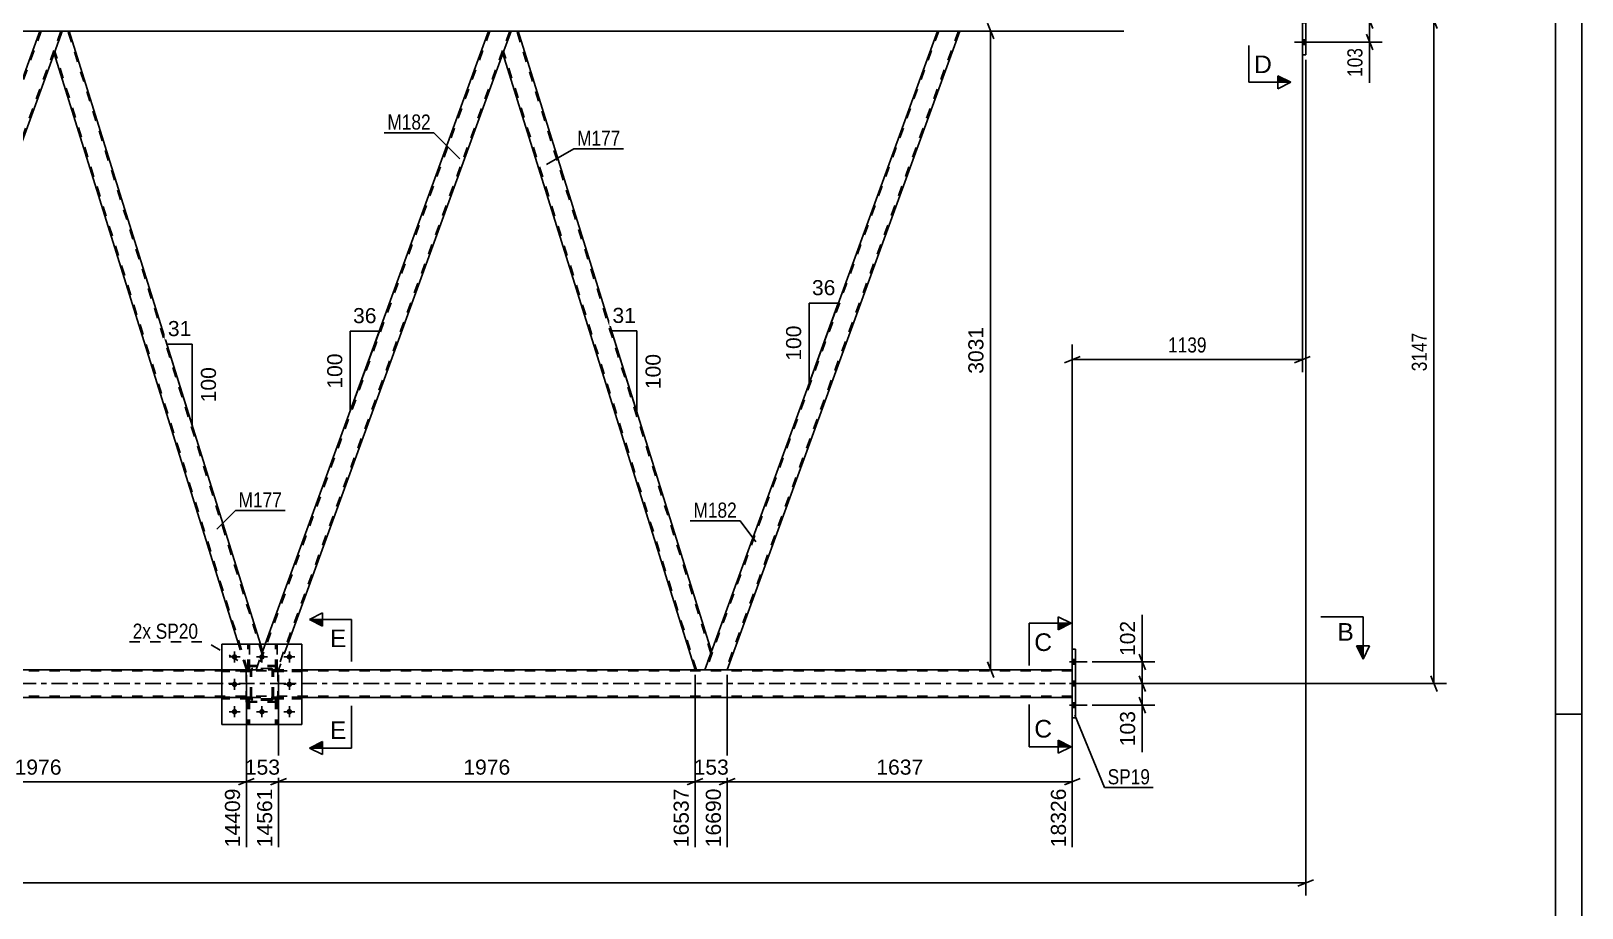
# Model space of a CAD drawing. Header units: millimetres. Extents: x 0 to 841, y 0 to 594.
# Drawn here: x 546.7 to 841, y 261.2 to 427.6 of the extents above; entities that cross this region are included whole.
import ezdxf

# ---------------------------------------------------------------- set-up
doc = ezdxf.new("R2010")
doc.units = ezdxf.units.MM
doc.linetypes.add('DXK_LINE_DOT2', pattern=[3.9198, 1.9599, -1.9599])
doc.linetypes.add('DXK_LINE_DOT3', pattern=[5.9187, 2.979, -0.9799, 0.9799, -0.9799])
doc.styles.add('Arial', font='ARIAL.TTF', dxfattribs={"height": 0.2})
doc.styles.add('Arial Narrow', font='ARIALN.TTF', dxfattribs={"height": 0.2})

# ---------------------------------------------------------------- blocks, each defined once
blk = doc.blocks.new('Unknown-717034467-1133')
at = {"color": 5, "linetype": 'Continuous'}
for p, q in [((841, 0), (841, 594)), ((836, 5), (836, 589)), ((841, 298), (836, 298))]:
    blk.add_line(p, q, dxfattribs=at)
blk = doc.blocks.new('Part-717034467-3739 - 3663')
at = {"color": 2, "linetype": 'Continuous'}
for p, q in [((587.91, 311.25), (587.91, 311.25)), ((588.23, 311.25), (587.91, 311.25)), ((588.23, 311.25), (588.23, 311.25))]:
    blk.add_line(p, q, dxfattribs=at)
at = {"color": 7, "linetype": 'DXK_LINE_DOT2'}
for p, q in [((587.91, 306.41), (587.91, 311.25)), ((588.23, 306.41), (588.23, 311.25)), ((587.91, 307.01), (588.23, 307.01)), ((588.23, 306.41), (587.91, 306.41))]:
    blk.add_line(p, q, dxfattribs=at)
blk = doc.blocks.new('Bolt-717034467-3807 - 3663')
at = {"linetype": 'Continuous'}
for points in [[(744.94, 307.45), (744.94, 308.33), (744.3, 308.33), (744.3, 307.45)], [(744.94, 307.45), (744.94, 308.33), (744.3, 308.33), (744.3, 307.45)], [(744.94, 307.45), (744.94, 308.33), (744.3, 308.33), (744.3, 307.45)], [(744.94, 303.35), (744.94, 304.23), (744.3, 304.23), (744.3, 303.35)], [(744.94, 303.35), (744.94, 304.23), (744.3, 304.23), (744.3, 303.35)], [(744.94, 299.25), (744.94, 300.13), (744.3, 300.13), (744.3, 299.25)], [(744.94, 299.25), (744.94, 300.13), (744.3, 300.13), (744.3, 299.25)], [(744.94, 299.25), (744.94, 300.13), (744.3, 300.13), (744.3, 299.25)]]:
    blk.add_hatch(color=1, dxfattribs=at).paths.add_polyline_path(points)
at = {"color": 1, "linetype": 'Continuous'}
for p, q in [((743.78, 307.89), (747.1, 307.89)), ((743.78, 307.89), (747.1, 307.89)), ((743.78, 307.89), (747.1, 307.89)), ((744.3, 308.33), (744.94, 308.33)), ((744.3, 308.33), (744.94, 308.33)), ((744.3, 308.33), (744.94, 308.33)), ((744.3, 307.45), (744.94, 307.45)), ((744.3, 307.45), (744.94, 307.45)), ((744.3, 307.45), (744.94, 307.45)), ((743.78, 303.79), (747.1, 303.79)), ((743.78, 303.79), (747.1, 303.79)), ((744.3, 304.23), (744.94, 304.23)), ((744.3, 304.23), (744.94, 304.23)), ((744.3, 303.35), (744.94, 303.35)), ((744.3, 303.35), (744.94, 303.35)), ((743.78, 299.69), (747.1, 299.69)), ((743.78, 299.69), (747.1, 299.69)), ((743.78, 299.69), (747.1, 299.69)), ((744.3, 300.13), (744.94, 300.13)), ((744.3, 300.13), (744.94, 300.13)), ((744.3, 300.13), (744.94, 300.13)), ((744.3, 299.25), (744.94, 299.25)), ((744.3, 299.25), (744.94, 299.25)), ((744.3, 299.25), (744.94, 299.25))]:
    blk.add_line(p, q, dxfattribs=at)
blk = doc.blocks.new('Part-717034467-3743 - 3663')
at = {"color": 7, "linetype": 'DXK_LINE_DOT2'}
for p, q in [((592.76, 300.89), (592.76, 301.21)), ((592.76, 301.21), (598.16, 301.21)), ((598.16, 300.89), (592.76, 300.89)), ((593.36, 300.89), (593.36, 301.21)), ((598.16, 301.21), (598.16, 300.89))]:
    blk.add_line(p, q, dxfattribs=at)
blk = doc.blocks.new('Bolt-717034467-3808 - 3663')
at = {"linetype": 'Continuous'}
for points in [[(787.95, 434.19), (787.95, 433.31), (788.59, 433.31), (788.59, 434.19)], [(787.95, 434.19), (787.95, 433.31), (788.59, 433.31), (788.59, 434.19)], [(787.95, 434.19), (787.95, 433.31), (788.59, 433.31), (788.59, 434.19)], [(787.95, 430.09), (787.95, 429.21), (788.59, 429.21), (788.59, 430.09)], [(787.95, 430.09), (787.95, 429.21), (788.59, 429.21), (788.59, 430.09)], [(787.95, 425.99), (787.95, 425.11), (788.59, 425.11), (788.59, 425.99)], [(787.95, 425.99), (787.95, 425.11), (788.59, 425.11), (788.59, 425.99)], [(787.95, 425.99), (787.95, 425.11), (788.59, 425.11), (788.59, 425.99)]]:
    blk.add_hatch(color=1, dxfattribs=at).paths.add_polyline_path(points)
at = {"color": 1, "linetype": 'Continuous'}
for p, q in [((789.75, 433.75), (786.43, 433.75)), ((789.75, 433.75), (786.43, 433.75)), ((789.75, 433.75), (786.43, 433.75)), ((788.59, 434.19), (787.95, 434.19)), ((788.59, 434.19), (787.95, 434.19)), ((788.59, 434.19), (787.95, 434.19)), ((788.59, 433.31), (787.95, 433.31)), ((788.59, 433.31), (787.95, 433.31)), ((788.59, 433.31), (787.95, 433.31)), ((789.75, 429.65), (786.43, 429.65)), ((789.75, 429.65), (786.43, 429.65)), ((788.59, 430.09), (787.95, 430.09)), ((788.59, 430.09), (787.95, 430.09)), ((788.59, 429.21), (787.95, 429.21)), ((788.59, 429.21), (787.95, 429.21)), ((789.75, 425.55), (786.43, 425.55)), ((789.75, 425.55), (786.43, 425.55)), ((789.75, 425.55), (786.43, 425.55)), ((788.59, 425.99), (787.95, 425.99)), ((788.59, 425.99), (787.95, 425.99)), ((788.59, 425.99), (787.95, 425.99)), ((788.59, 425.11), (787.95, 425.11)), ((788.59, 425.11), (787.95, 425.11)), ((788.59, 425.11), (787.95, 425.11))]:
    blk.add_line(p, q, dxfattribs=at)
blk = doc.blocks.new('Part-717034467-3834 - 3663')
at = {"color": 7, "linetype": 'DXK_LINE_DOT2'}
for p, q in [((744.3, 306.19), (59.41, 306.19)), ((598.16, 306.43), (327.55, 306.43)), ((744.3, 306.43), (744.3, 301.15)), ((744.3, 301.39), (59.41, 301.39)), ((598.16, 301.15), (582.96, 301.15))]:
    blk.add_line(p, q, dxfattribs=at)
at = {"color": 2, "linetype": 'Continuous'}
for p, q in [((582.96, 306.43), (342.75, 306.43)), ((744.3, 306.43), (598.16, 306.43)), ((582.96, 301.15), (342.75, 301.15)), ((744.3, 301.15), (598.16, 301.15))]:
    blk.add_line(p, q, dxfattribs=at)
at = {"color": 7, "linetype": 'DXK_LINE_DOT3'}
blk.add_line((59.41, 303.79), (744.3, 303.79), dxfattribs=at)
blk = doc.blocks.new('Part-717034467-3730 - 3663')
at = {"color": 7, "linetype": 'DXK_LINE_DOT2'}
for p, q in [((593.43, 300.89), (593.11, 300.89)), ((593.11, 300.89), (593.11, 296.05)), ((593.11, 300.29), (593.43, 300.29)), ((593.43, 300.89), (593.43, 296.05)), ((593.11, 296.05), (593.43, 296.05))]:
    blk.add_line(p, q, dxfattribs=at)
blk = doc.blocks.new('Part-717034467-3733 - 3663')
at = {"color": 7, "linetype": 'DXK_LINE_DOT2'}
for p, q in [((588.23, 300.89), (587.91, 300.89)), ((587.91, 300.89), (587.91, 296.05)), ((587.91, 300.29), (588.23, 300.29)), ((588.23, 300.89), (588.23, 296.05)), ((587.91, 296.05), (588.23, 296.05))]:
    blk.add_line(p, q, dxfattribs=at)
blk = doc.blocks.new('Part-717034467-3736 - 3663')
at = {"color": 2, "linetype": 'Continuous'}
for p, q in [((593.11, 311.25), (593.11, 311.25)), ((593.43, 311.25), (593.11, 311.25)), ((593.43, 311.25), (593.43, 311.25))]:
    blk.add_line(p, q, dxfattribs=at)
at = {"color": 7, "linetype": 'DXK_LINE_DOT2'}
for p, q in [((593.11, 306.41), (593.11, 311.25)), ((593.43, 306.41), (593.43, 311.25)), ((593.11, 307.01), (593.43, 307.01)), ((593.43, 306.41), (593.11, 306.41))]:
    blk.add_line(p, q, dxfattribs=at)
blk = doc.blocks.new('Part-717034467-3740 - 3663')
at = {"color": 7, "linetype": 'DXK_LINE_DOT2'}
for p, q in [((588.36, 306.41), (582.96, 306.41)), ((582.96, 306.09), (582.96, 306.41)), ((588.36, 306.09), (582.96, 306.09)), ((587.76, 306.09), (587.76, 306.41)), ((588.36, 306.41), (588.36, 306.09))]:
    blk.add_line(p, q, dxfattribs=at)
blk = doc.blocks.new('Part-717034467-3805 - 3663')
at = {"color": 7, "linetype": 'DXK_LINE_DOT2'}
for p, q in [((582.96, 311.25), (582.96, 296.05)), ((582.96, 311.25), (598.16, 311.25)), ((598.16, 311.25), (598.16, 296.05)), ((582.96, 296.05), (598.16, 296.05))]:
    blk.add_line(p, q, dxfattribs=at)
blk = doc.blocks.new('Part-717034467-3741 - 3663')
at = {"color": 7, "linetype": 'DXK_LINE_DOT2'}
for p, q in [((588.36, 301.21), (582.96, 301.21)), ((582.96, 300.89), (582.96, 301.21)), ((588.36, 300.89), (582.96, 300.89)), ((587.76, 300.89), (587.76, 301.21)), ((588.36, 301.21), (588.36, 300.89))]:
    blk.add_line(p, q, dxfattribs=at)
blk = doc.blocks.new('Part-717034467-3742 - 3663')
at = {"color": 7, "linetype": 'DXK_LINE_DOT2'}
for p, q in [((592.76, 306.09), (592.76, 306.41)), ((592.76, 306.41), (598.16, 306.41)), ((598.16, 306.09), (592.76, 306.09)), ((593.36, 306.09), (593.36, 306.41)), ((598.16, 306.41), (598.16, 306.09))]:
    blk.add_line(p, q, dxfattribs=at)
blk = doc.blocks.new('Part-717034467-3748 - 3663')
at = {"color": 2, "linetype": 'Continuous'}
for p, q in [((598.16, 311.25), (582.96, 311.25)), ((582.96, 311.25), (582.96, 296.05)), ((598.16, 311.25), (598.16, 296.05)), ((598.16, 296.05), (582.96, 296.05))]:
    blk.add_line(p, q, dxfattribs=at)
blk = doc.blocks.new('Part-717034467-3822 - 3663')
at = {"color": 7, "linetype": 'DXK_LINE_DOT2'}
for p, q in [((598.16, 306.41), (592.76, 306.41)), ((592.76, 306.41), (592.76, 306.09)), ((592.76, 306.09), (598.16, 306.09)), ((593.36, 306.09), (593.36, 306.41)), ((598.16, 306.09), (598.16, 306.41))]:
    blk.add_line(p, q, dxfattribs=at)
blk = doc.blocks.new('Bolt-717034467-3763 - 3663')
at = {"linetype": 'Continuous'}
for points in [[(585.88, 308.85, -1), (584.84, 308.85, -1)], [(591.08, 308.85, -1), (590.04, 308.85, -1)], [(596.28, 308.85, -1), (595.24, 308.85, -1)], [(585.88, 303.65, -1), (584.84, 303.65, -1)], [(596.28, 303.65, -1), (595.24, 303.65, -1)], [(585.88, 298.45, -1), (584.84, 298.45, -1)], [(591.08, 298.45, -1), (590.04, 298.45, -1)], [(596.28, 298.45, -1), (595.24, 298.45, -1)]]:
    blk.add_hatch(color=1, dxfattribs=at).paths.add_polyline_path(points)
at = {"color": 1, "linetype": 'Continuous'}
for p, q in [((585.36, 309.89), (585.36, 307.81)), ((590.56, 309.89), (590.56, 307.81)), ((595.76, 309.89), (595.76, 307.81)), ((586.4, 308.85), (584.32, 308.85)), ((591.6, 308.85), (589.52, 308.85)), ((596.8, 308.85), (594.72, 308.85)), ((586.4, 303.65), (584.32, 303.65)), ((585.36, 304.69), (585.36, 302.61)), ((596.8, 303.65), (594.72, 303.65)), ((595.76, 304.69), (595.76, 302.61)), ((586.4, 298.45), (584.32, 298.45)), ((585.36, 299.49), (585.36, 297.41)), ((591.6, 298.45), (589.52, 298.45)), ((590.56, 299.49), (590.56, 297.41)), ((596.8, 298.45), (594.72, 298.45)), ((595.76, 299.49), (595.76, 297.41))]:
    blk.add_line(p, q, dxfattribs=at)
blk = doc.blocks.new('Part-717034467-3950 - 3663')
at = {"color": 2, "linetype": 'Continuous'}
for p, q in [((787.95, 436.15), (787.95, 423.15)), ((787.95, 436.15), (788.59, 436.15)), ((788.59, 436.15), (788.59, 423.15)), ((787.95, 423.15), (788.59, 423.15))]:
    blk.add_line(p, q, dxfattribs=at)
blk = doc.blocks.new('Part-717034467-3821 - 3663')
at = {"color": 7, "linetype": 'DXK_LINE_DOT2'}
for p, q in [((598.16, 301.21), (592.76, 301.21)), ((592.76, 301.21), (592.76, 300.89)), ((592.76, 300.89), (598.16, 300.89)), ((593.36, 300.89), (593.36, 301.21)), ((598.16, 300.89), (598.16, 301.21))]:
    blk.add_line(p, q, dxfattribs=at)
blk = doc.blocks.new('Part-717034467-3823 - 3663')
at = {"color": 7, "linetype": 'DXK_LINE_DOT2'}
for p, q in [((588.36, 301.21), (582.96, 301.21)), ((582.96, 301.21), (582.96, 300.89)), ((588.36, 300.89), (582.96, 300.89)), ((587.76, 300.89), (587.76, 301.21)), ((588.36, 300.89), (588.36, 301.21))]:
    blk.add_line(p, q, dxfattribs=at)
blk = doc.blocks.new('Part-717034467-3850 - 3663')
at = {"color": 2, "linetype": 'Continuous'}
for p, q in [((552.69, 427.65), (551.14, 423.4)), ((554, 427.65), (552.69, 427.65)), ((590.28, 311.25), (554, 427.65)), ((586.09, 311.25), (551.14, 423.4))]:
    blk.add_line(p, q, dxfattribs=at)
at = {"color": 7, "linetype": 'DXK_LINE_DOT2'}
for p, q in [((590.57, 309.53), (553.75, 427.65)), ((587.85, 306.43), (551.27, 423.77)), ((587.6, 306.43), (586.09, 311.25)), ((589.44, 306.43), (590.71, 309.9)), ((590.71, 309.9), (590.28, 311.25)), ((587.6, 306.43), (589.44, 306.43))]:
    blk.add_line(p, q, dxfattribs=at)
blk = doc.blocks.new('Part-717034467-3855 - 3663')
at = {"color": 7, "linetype": 'DXK_LINE_DOT2'}
for p, q in [((548.69, 427.65), (504.56, 306.43)), ((552.43, 427.65), (508.31, 306.43)), ((552.69, 427.65), (551.14, 423.4)), ((505.57, 309.9), (504.31, 306.43)), ((508.57, 306.43), (504.31, 306.43))]:
    blk.add_line(p, q, dxfattribs=at)
at = {"color": 2, "linetype": 'Continuous'}
for p, q in [((548.43, 427.65), (505.57, 309.9)), ((548.43, 427.65), (552.69, 427.65)), ((551.14, 423.4), (508.57, 306.43))]:
    blk.add_line(p, q, dxfattribs=at)
blk = doc.blocks.new('Part-717034467-3897 - 3663')
at = {"color": 7, "linetype": 'DXK_LINE_DOT2'}
for p, q in [((588.36, 306.17), (588.4, 306.36)), ((588.4, 306.36), (588.36, 306.17)), ((588.36, 301.13), (588.36, 306.17)), ((588.6, 306.17), (588.62, 306.27)), ((588.6, 301.13), (588.6, 306.17)), ((588.62, 306.27), (588.67, 306.34)), ((588.66, 306.62), (588.84, 306.65)), ((588.84, 306.65), (588.66, 306.62)), ((588.67, 306.34), (588.75, 306.4)), ((588.75, 306.4), (588.84, 306.41)), ((592.28, 306.65), (588.84, 306.65)), ((588.84, 306.41), (592.28, 306.41)), ((592.28, 306.65), (592.46, 306.62)), ((592.46, 306.62), (592.28, 306.65)), ((592.28, 306.41), (592.37, 306.4)), ((592.37, 306.4), (592.45, 306.34)), ((592.45, 306.34), (592.5, 306.27)), ((592.5, 306.27), (592.52, 306.17)), ((592.52, 301.13), (592.52, 306.17)), ((592.72, 306.36), (592.76, 306.17)), ((592.76, 306.17), (592.72, 306.36)), ((592.76, 301.13), (592.76, 306.17)), ((588.4, 300.95), (588.36, 301.13)), ((588.36, 301.13), (588.4, 300.95)), ((588.62, 301.04), (588.6, 301.13)), ((588.67, 300.96), (588.62, 301.04)), ((588.84, 300.65), (588.66, 300.69)), ((588.66, 300.69), (588.84, 300.65)), ((588.75, 300.91), (588.67, 300.96)), ((588.84, 300.89), (588.75, 300.91)), ((592.28, 300.89), (588.84, 300.89)), ((592.28, 300.65), (588.84, 300.65)), ((592.37, 300.91), (592.28, 300.89)), ((592.46, 300.69), (592.28, 300.65)), ((592.28, 300.65), (592.46, 300.69)), ((592.45, 300.96), (592.37, 300.91)), ((592.5, 301.04), (592.45, 300.96)), ((592.52, 301.13), (592.5, 301.04)), ((592.76, 301.13), (592.72, 300.95)), ((592.72, 300.95), (592.76, 301.13))]:
    blk.add_line(p, q, dxfattribs=at)
at = {"color": 7, "linetype": 'DXK_LINE_DOT3'}
blk.add_line((590.56, 303.65), (590.56, 303.65), dxfattribs=at)
at = {"color": 7, "linetype": 'DXK_LINE_DOT2'}
for centre, start, end in [((588.84, 306.17), 112.5, 157.5), ((588.84, 306.17), 112.5, 157.5), ((592.28, 306.17), 22.5, 67.5), ((592.28, 306.17), 22.5, 67.5), ((588.84, 301.13), 202.5, 247.5), ((588.84, 301.13), 202.5, 247.5), ((592.28, 301.13), 292.5, 337.5), ((592.28, 301.13), 292.5, 337.5)]:
    blk.add_arc(centre, 0.48, start, end, dxfattribs=at)
blk = doc.blocks.new('Part-717034467-3901 - 3663')
at = {"color": 7, "linetype": 'DXK_LINE_DOT2'}
for p, q in [((593.11, 300.89), (593.43, 300.89)), ((593.11, 300.89), (593.11, 296.05)), ((593.11, 300.29), (593.43, 300.29)), ((593.43, 300.89), (593.43, 296.05)), ((593.43, 296.05), (593.11, 296.05))]:
    blk.add_line(p, q, dxfattribs=at)
blk = doc.blocks.new('Part-717034467-3904 - 3663')
at = {"color": 7, "linetype": 'DXK_LINE_DOT2'}
for p, q in [((587.91, 300.89), (588.23, 300.89)), ((587.91, 300.89), (587.91, 296.05)), ((587.91, 300.29), (588.23, 300.29)), ((588.23, 300.89), (588.23, 296.05)), ((588.23, 296.05), (587.91, 296.05))]:
    blk.add_line(p, q, dxfattribs=at)
blk = doc.blocks.new('Part-717034467-3907 - 3663')
at = {"color": 7, "linetype": 'DXK_LINE_DOT2'}
for p, q in [((593.11, 306.41), (593.11, 311.25)), ((593.11, 311.25), (593.43, 311.25)), ((593.43, 311.25), (593.43, 306.41)), ((593.11, 307.01), (593.43, 307.01)), ((593.43, 306.41), (593.11, 306.41))]:
    blk.add_line(p, q, dxfattribs=at)
blk = doc.blocks.new('Part-717034467-3910 - 3663')
at = {"color": 7, "linetype": 'DXK_LINE_DOT2'}
for p, q in [((587.91, 306.41), (587.91, 311.25)), ((587.91, 311.25), (588.23, 311.25)), ((588.23, 311.25), (588.23, 306.41)), ((587.91, 307.01), (588.23, 307.01)), ((588.23, 306.41), (587.91, 306.41))]:
    blk.add_line(p, q, dxfattribs=at)
blk = doc.blocks.new('Part-717034467-3922 - 3663')
at = {"color": 7, "linetype": 'DXK_LINE_DOT2'}
for p, q in [((718.95, 427.65), (674.83, 306.43)), ((722.7, 427.65), (678.58, 306.43)), ((675.84, 309.9), (674.58, 306.43)), ((678.83, 306.43), (674.58, 306.43))]:
    blk.add_line(p, q, dxfattribs=at)
at = {"color": 2, "linetype": 'Continuous'}
for p, q in [((718.7, 427.65), (675.84, 309.9)), ((722.95, 427.65), (678.83, 306.43)), ((718.7, 427.65), (722.95, 427.65))]:
    blk.add_line(p, q, dxfattribs=at)
blk = doc.blocks.new('Part-717034467-3927 - 3663')
at = {"color": 2, "linetype": 'Continuous'}
for p, q in [((637.82, 427.65), (636.27, 423.4)), ((639.14, 427.65), (637.82, 427.65)), ((675.84, 309.9), (639.14, 427.65)), ((636.27, 423.4), (672.73, 306.43)), ((675.57, 309.16), (674.58, 306.43)), ((675.84, 309.9), (675.57, 309.16))]:
    blk.add_line(p, q, dxfattribs=at)
at = {"color": 7, "linetype": 'DXK_LINE_DOT2'}
for p, q in [((675.71, 309.53), (638.89, 427.65)), ((672.98, 306.43), (636.41, 423.77)), ((675.82, 309.84), (675.57, 309.16)), ((674.58, 306.43), (672.73, 306.43))]:
    blk.add_line(p, q, dxfattribs=at)
blk = doc.blocks.new('Part-717034467-3932 - 3663')
at = {"color": 7, "linetype": 'DXK_LINE_DOT2'}
for p, q in [((633.82, 427.65), (589.7, 306.43)), ((637.57, 427.65), (593.44, 306.43)), ((637.82, 427.65), (636.27, 423.4)), ((591.2, 311.25), (589.44, 306.43)), ((595.46, 311.25), (593.7, 306.43)), ((593.7, 306.43), (589.44, 306.43))]:
    blk.add_line(p, q, dxfattribs=at)
at = {"color": 2, "linetype": 'Continuous'}
for p, q in [((633.56, 427.65), (591.2, 311.25)), ((633.56, 427.65), (637.82, 427.65)), ((636.27, 423.4), (595.46, 311.25))]:
    blk.add_line(p, q, dxfattribs=at)
blk = doc.blocks.new('Part-717034467-3945 - 3663')
at = {"color": 2, "linetype": 'Continuous'}
for p, q in [((744.3, 297.29), (744.3, 310.29)), ((744.3, 310.29), (744.94, 310.29)), ((744.94, 310.29), (744.94, 297.29)), ((744.94, 297.29), (744.3, 297.29))]:
    blk.add_line(p, q, dxfattribs=at)
blk = doc.blocks.new('Part-717034467-3951 - 3663')
at = {"color": 7, "linetype": 'DXK_LINE_DOT2'}
for p, q in [((588.36, 306.41), (582.96, 306.41)), ((582.96, 306.41), (582.96, 306.09)), ((588.36, 306.09), (582.96, 306.09)), ((587.76, 306.09), (587.76, 306.41)), ((588.36, 306.09), (588.36, 306.41))]:
    blk.add_line(p, q, dxfattribs=at)
blk = doc.blocks.new('Part-717034467-3956 - 3663')
at = {"color": 2, "linetype": 'Continuous'}
for p, q in [((548.43, 427.65), (468.87, 427.65)), ((633.56, 427.65), (554, 427.65)), ((718.7, 427.65), (639.14, 427.65)), ((754.1, 427.65), (722.95, 427.65))]:
    blk.add_line(p, q, dxfattribs=at)
at = {"color": 7, "linetype": 'DXK_LINE_DOT2'}
for p, q in [((554, 427.65), (548.43, 427.65)), ((639.14, 427.65), (633.56, 427.65)), ((722.95, 427.65), (718.7, 427.65))]:
    blk.add_line(p, q, dxfattribs=at)
blk = doc.blocks.new('Part-717034467-3976 - 3663')
at = {"color": 7, "linetype": 'DXK_LINE_DOT2'}
for p, q in [((588.36, 306.17), (588.4, 306.36)), ((588.4, 306.36), (588.36, 306.17)), ((588.36, 301.13), (588.36, 306.17)), ((588.6, 306.17), (588.62, 306.27)), ((588.6, 301.13), (588.6, 306.17)), ((588.62, 306.27), (588.67, 306.34)), ((588.66, 306.62), (588.84, 306.65)), ((588.84, 306.65), (588.66, 306.62)), ((588.67, 306.34), (588.75, 306.4)), ((588.75, 306.4), (588.84, 306.41)), ((592.28, 306.65), (588.84, 306.65)), ((588.84, 306.41), (592.28, 306.41)), ((592.28, 306.65), (592.46, 306.62)), ((592.46, 306.62), (592.28, 306.65)), ((592.28, 306.41), (592.37, 306.4)), ((592.37, 306.4), (592.45, 306.34)), ((592.45, 306.34), (592.5, 306.27)), ((592.5, 306.27), (592.52, 306.17)), ((592.52, 301.13), (592.52, 306.17)), ((592.72, 306.36), (592.76, 306.17)), ((592.76, 306.17), (592.72, 306.36)), ((592.76, 301.13), (592.76, 306.17)), ((588.4, 300.95), (588.36, 301.13)), ((588.36, 301.13), (588.4, 300.95)), ((588.62, 301.04), (588.6, 301.13)), ((588.67, 300.96), (588.62, 301.04)), ((588.84, 300.65), (588.66, 300.69)), ((588.66, 300.69), (588.84, 300.65)), ((588.75, 300.91), (588.67, 300.96)), ((588.84, 300.89), (588.75, 300.91)), ((592.28, 300.89), (588.84, 300.89)), ((592.28, 300.65), (588.84, 300.65)), ((592.37, 300.91), (592.28, 300.89)), ((592.46, 300.69), (592.28, 300.65)), ((592.28, 300.65), (592.46, 300.69)), ((592.45, 300.96), (592.37, 300.91)), ((592.5, 301.04), (592.45, 300.96)), ((592.52, 301.13), (592.5, 301.04)), ((592.76, 301.13), (592.72, 300.95)), ((592.72, 300.95), (592.76, 301.13))]:
    blk.add_line(p, q, dxfattribs=at)
at = {"color": 7, "linetype": 'DXK_LINE_DOT3'}
blk.add_line((590.56, 303.65), (590.56, 303.65), dxfattribs=at)
at = {"color": 7, "linetype": 'DXK_LINE_DOT2'}
for centre, start, end in [((588.84, 306.17), 112.5, 157.5), ((588.84, 306.17), 112.5, 157.5), ((592.28, 306.17), 22.5, 67.5), ((592.28, 306.17), 22.5, 67.5), ((588.84, 301.13), 202.5, 247.5), ((588.84, 301.13), 202.5, 247.5), ((592.28, 301.13), 292.5, 337.5), ((592.28, 301.13), 292.5, 337.5)]:
    blk.add_arc(centre, 0.48, start, end, dxfattribs=at)
blk = doc.blocks.new('Part-717034467-3977 - 3663')
at = {"color": 7, "linetype": 'DXK_LINE_DOT2'}
for p, q in [((593.56, 307.19), (587.56, 307.19)), ((587.56, 300.39), (587.56, 307.19)), ((593.56, 300.39), (593.56, 307.19)), ((593.56, 300.39), (587.56, 300.39))]:
    blk.add_line(p, q, dxfattribs=at)
blk = doc.blocks.new('Part-717034467-3978 - 3663')
at = {"color": 7, "linetype": 'DXK_LINE_DOT2'}
for p, q in [((593.56, 307.05), (587.56, 307.05)), ((587.56, 300.25), (587.56, 307.05)), ((593.56, 300.25), (593.56, 307.05)), ((593.56, 300.25), (587.56, 300.25))]:
    blk.add_line(p, q, dxfattribs=at)
blk = doc.blocks.new('Bolt-717034467-3980 - 3663')
at = {"color": 1, "linetype": 'Continuous'}
for p, q in [((585.36, 309.89), (585.36, 309.2)), ((590.56, 309.89), (590.56, 309.2)), ((595.76, 309.89), (595.76, 309.2)), ((584.32, 308.85), (585.01, 308.85)), ((585.36, 307.81), (585.36, 308.51)), ((586.4, 308.85), (585.71, 308.85)), ((589.52, 308.85), (590.21, 308.85)), ((590.56, 307.81), (590.56, 308.51)), ((591.6, 308.85), (590.91, 308.85)), ((594.72, 308.85), (595.41, 308.85)), ((595.76, 307.81), (595.76, 308.51)), ((596.8, 308.85), (596.11, 308.85)), ((584.32, 303.65), (585.01, 303.65)), ((585.36, 304.69), (585.36, 304)), ((585.36, 302.61), (585.36, 303.31)), ((586.4, 303.65), (585.71, 303.65)), ((594.72, 303.65), (595.41, 303.65)), ((595.76, 304.69), (595.76, 304)), ((595.76, 302.61), (595.76, 303.31)), ((596.8, 303.65), (596.11, 303.65)), ((584.32, 298.45), (585.01, 298.45)), ((585.36, 299.49), (585.36, 298.8)), ((585.36, 297.41), (585.36, 298.11)), ((586.4, 298.45), (585.71, 298.45)), ((589.52, 298.45), (590.21, 298.45)), ((590.56, 299.49), (590.56, 298.8)), ((590.56, 297.41), (590.56, 298.11)), ((591.6, 298.45), (590.91, 298.45)), ((594.72, 298.45), (595.41, 298.45)), ((595.76, 299.49), (595.76, 298.8)), ((595.76, 297.41), (595.76, 298.11)), ((596.8, 298.45), (596.11, 298.45))]:
    blk.add_line(p, q, dxfattribs=at)
blk = doc.blocks.new('StraightDimension-717034467-5218 - 3663')
at = {"color": 7, "linetype": 'Continuous'}
for p, q in [((788.95, 429.65), (815.31, 429.65)), ((813.51, 428.15), (812.31, 431.15)), ((812.91, 303.79), (812.91, 429.65)), ((745.3, 303.79), (815.31, 303.79)), ((812.31, 305.29), (813.51, 302.29))]:
    blk.add_line(p, q, dxfattribs=at)
at = {"color": 0}
blk.add_wipeout([(812.16, 370.98), (807.96, 370.98), (807.96, 362.46), (812.16, 362.46)], dxfattribs=at)
at = {"color": 3, "style": 'Arial Narrow'}
blk.add_text('3147', height=2.863, rotation=90.0002, dxfattribs=at).set_placement((811.56, 363.06))
blk = doc.blocks.new('StraightDimension-717034467-4490 - 3663')
at = {"color": 7, "linetype": 'Continuous'}
for p, q in [((678.83, 305.43), (678.83, 272.73)), ((744.3, 300.15), (744.3, 272.73)), ((680.33, 285.75), (677.33, 284.55)), ((742.8, 284.55), (745.8, 285.75)), ((678.83, 285.15), (744.3, 285.15))]:
    blk.add_line(p, q, dxfattribs=at)
at = {"color": 0}
blk.add_wipeout([(716.61, 285.9), (716.61, 290.1), (706.52, 290.1), (706.52, 285.9)], dxfattribs=at)
at = {"color": 0, "linetype": 'Continuous'}
blk.add_wipeout([(743.7, 284.45), (739.5, 284.45), (739.5, 272.13), (743.7, 272.13)], dxfattribs=at)
at = {"color": 3, "style": 'Arial'}
blk.add_text('1637', height=2.865, dxfattribs=at).set_placement((707.12, 286.5))
at = {"color": 3, "linetype": 'Continuous', "style": 'Arial'}
blk.add_text('18326', height=2.865, rotation=90.0002, dxfattribs=at).set_placement((743.1, 272.73))
blk = doc.blocks.new('StraightDimension-717034467-5177 - 3663')
at = {"color": 7, "linetype": 'Continuous'}
for p, q in [((788.59, 422.15), (788.59, 263.54)), ((50.15, 265.94), (788.59, 265.94)), ((787.09, 265.34), (790.09, 266.54))]:
    blk.add_line(p, q, dxfattribs=at)
blk = doc.blocks.new('StraightDimension-717034467-4507 - 3663')
at = {"color": 7, "linetype": 'Continuous'}
for p, q in [((672.73, 305.43), (672.73, 272.73)), ((678.83, 305.43), (678.83, 272.73)), ((671.23, 284.55), (674.23, 285.75)), ((680.33, 285.75), (677.33, 284.55)), ((672.73, 285.15), (678.83, 285.15))]:
    blk.add_line(p, q, dxfattribs=at)
at = {"color": 0}
blk.add_wipeout([(679.72, 285.9), (679.72, 290.1), (671.85, 290.1), (671.85, 285.9)], dxfattribs=at)
at = {"color": 3, "style": 'Arial'}
blk.add_text('153', height=2.865, dxfattribs=at).set_placement((672.45, 286.5))
at = {"color": 0, "linetype": 'Continuous'}
blk.add_wipeout([(678.23, 284.45), (674.03, 284.45), (674.03, 272.13), (678.23, 272.13)], dxfattribs=at)
at = {"color": 3, "linetype": 'Continuous', "style": 'Arial'}
blk.add_text('16690', height=2.865, rotation=90.0002, dxfattribs=at).set_placement((677.63, 272.73))
blk = doc.blocks.new('StraightDimension-717034467-22717 - 3663')
at = {"color": 7, "linetype": 'Continuous'}
for p, q in [((756.97, 309.39), (758.17, 306.39)), ((748.1, 307.89), (759.97, 307.89)), ((757.57, 303.79), (757.57, 307.89)), ((745.94, 303.79), (759.97, 303.79)), ((758.17, 302.29), (756.97, 305.29))]:
    blk.add_line(p, q, dxfattribs=at)
at = {"color": 0}
blk.add_wipeout([(756.82, 316.29), (752.62, 316.29), (752.62, 308.41), (756.82, 308.41)], dxfattribs=at)
at = {"color": 7, "linetype": 'Continuous'}
blk.add_line((757.57, 307.89), (757.57, 316.81), dxfattribs=at)
blk.add_line((757.57, 307.89), (757.57, 316.81), dxfattribs=at)
at = {"color": 3, "style": 'Arial'}
blk.add_text('102', height=2.865, rotation=90.0002, dxfattribs=at).set_placement((756.22, 309.01))
blk = doc.blocks.new('AngleDimension-717034467-22012 - 3663')
at = {"color": 7, "linetype": 'Continuous'}
for p, q in [((694.36, 376.01), (699.9, 376.01)), ((694.36, 360.78), (699.9, 376.01)), ((694.36, 360.78), (694.36, 376.01)), ((694.69, 361.69), (694.36, 360.78))]:
    blk.add_line(p, q, dxfattribs=at)
at = {"color": 0}
for points in [[(699.96, 376.91), (699.96, 381.11), (694.31, 381.11), (694.31, 376.91)], [(693.46, 372.33), (689.26, 372.33), (689.26, 364.46), (693.46, 364.46)]]:
    blk.add_wipeout(points, dxfattribs=at)
at = {"color": 3, "style": 'Arial'}
blk.add_text('36', height=2.865, dxfattribs=at).set_placement((694.91, 377.51))
blk.add_text('100', height=2.865, rotation=90.0002, dxfattribs=at).set_placement((692.86, 365.06))
blk = doc.blocks.new('StraightDimension-717034467-4531 - 3663')
at = {"color": 7, "linetype": 'Continuous'}
for p, q in [((593.7, 305.43), (593.7, 272.73)), ((672.73, 305.43), (672.73, 272.73)), ((595.2, 285.75), (592.2, 284.55)), ((671.23, 284.55), (674.23, 285.75)), ((593.7, 285.15), (672.73, 285.15))]:
    blk.add_line(p, q, dxfattribs=at)
at = {"color": 0}
blk.add_wipeout([(638.26, 285.9), (638.26, 290.1), (628.17, 290.1), (628.17, 285.9)], dxfattribs=at)
at = {"color": 0, "linetype": 'Continuous'}
blk.add_wipeout([(672.13, 284.45), (667.93, 284.45), (667.93, 272.13), (672.13, 272.13)], dxfattribs=at)
at = {"color": 3, "style": 'Arial'}
blk.add_text('1976', height=2.865, dxfattribs=at).set_placement((628.77, 286.5))
at = {"color": 3, "linetype": 'Continuous', "style": 'Arial'}
blk.add_text('16537', height=2.865, rotation=90.0002, dxfattribs=at).set_placement((671.53, 272.73))
blk = doc.blocks.new('AngleDimension-717034467-21984 - 3663')
at = {"color": 7, "linetype": 'Continuous'}
for p, q in [((607.3, 370.7), (612.84, 370.7)), ((607.3, 355.48), (612.84, 370.7)), ((607.3, 355.48), (607.3, 370.7)), ((608.84, 359.72), (612.84, 370.7))]:
    blk.add_line(p, q, dxfattribs=at)
at = {"color": 0}
for points in [[(612.89, 371.6), (612.89, 375.8), (607.24, 375.8), (607.24, 371.6)], [(606.4, 367.03), (602.2, 367.03), (602.2, 359.16), (606.4, 359.16)]]:
    blk.add_wipeout(points, dxfattribs=at)
at = {"color": 3, "style": 'Arial'}
blk.add_text('36', height=2.865, dxfattribs=at).set_placement((607.84, 372.2))
blk.add_text('100', height=2.865, rotation=90.0002, dxfattribs=at).set_placement((605.8, 359.76))
blk = doc.blocks.new('StraightDimension-717034467-5226 - 3663')
at = {"color": 7, "linetype": 'Continuous'}
for p, q in [((787.95, 426.65), (787.95, 362.88)), ((744.3, 307.43), (744.3, 368.13)), ((745.8, 365.88), (742.8, 364.68)), ((744.3, 365.28), (787.95, 365.28)), ((786.45, 364.68), (789.45, 365.88))]:
    blk.add_line(p, q, dxfattribs=at)
at = {"color": 0}
blk.add_wipeout([(770.38, 366.03), (770.38, 370.23), (761.87, 370.23), (761.87, 366.03)], dxfattribs=at)
at = {"color": 3, "style": 'Arial Narrow'}
blk.add_text('1139', height=2.863, dxfattribs=at).set_placement((762.47, 366.63))
blk = doc.blocks.new('StraightDimension-717034467-4555 - 3663')
at = {"color": 7, "linetype": 'Continuous'}
for p, q in [((587.6, 305.43), (587.6, 272.73)), ((593.7, 305.43), (593.7, 272.73)), ((586.1, 284.55), (589.1, 285.75)), ((595.2, 285.75), (592.2, 284.55)), ((587.6, 285.15), (593.7, 285.15))]:
    blk.add_line(p, q, dxfattribs=at)
at = {"color": 0}
blk.add_wipeout([(594.58, 285.9), (594.58, 290.1), (586.71, 290.1), (586.71, 285.9)], dxfattribs=at)
at = {"color": 3, "style": 'Arial'}
blk.add_text('153', height=2.865, dxfattribs=at).set_placement((587.31, 286.5))
at = {"color": 0, "linetype": 'Continuous'}
blk.add_wipeout([(593.1, 284.45), (588.9, 284.45), (588.9, 272.13), (593.1, 272.13)], dxfattribs=at)
at = {"color": 3, "linetype": 'Continuous', "style": 'Arial'}
blk.add_text('14561', height=2.865, rotation=90.0002, dxfattribs=at).set_placement((592.5, 272.73))
blk = doc.blocks.new('StraightDimension-717034467-5199 - 3663')
at = {"color": 7, "linetype": 'Continuous'}
for p, q in [((788.95, 429.65), (803.1, 429.65)), ((800.1, 431.15), (801.3, 428.15)), ((800.7, 425.55), (800.7, 429.65)), ((801.3, 424.05), (800.1, 427.05)), ((789.59, 425.55), (803.1, 425.55))]:
    blk.add_line(p, q, dxfattribs=at)
at = {"color": 0}
blk.add_wipeout([(799.95, 425.02), (795.75, 425.02), (795.75, 418.34), (799.95, 418.34)], dxfattribs=at)
at = {"color": 7, "linetype": 'Continuous'}
blk.add_line((800.7, 425.55), (800.7, 417.81), dxfattribs=at)
blk.add_line((800.7, 425.55), (800.7, 417.81), dxfattribs=at)
at = {"color": 3, "style": 'Arial Narrow'}
blk.add_text('103', height=2.863, rotation=90.0002, dxfattribs=at).set_placement((799.35, 418.94))
blk = doc.blocks.new('AngleDimension-717034467-21970 - 3663')
at = {"color": 7, "linetype": 'Continuous'}
for p, q in [((575.77, 357.81), (572.52, 368.24)), ((577.34, 368.24), (572.52, 368.24)), ((577.34, 352.78), (572.52, 368.24)), ((577.34, 352.78), (577.34, 368.24))]:
    blk.add_line(p, q, dxfattribs=at)
at = {"color": 0}
for points in [[(577.76, 369.14), (577.76, 373.34), (572.11, 373.34), (572.11, 369.14)], [(582.44, 364.45), (578.24, 364.45), (578.24, 356.57), (582.44, 356.57)]]:
    blk.add_wipeout(points, dxfattribs=at)
at = {"color": 3, "style": 'Arial'}
blk.add_text('31', height=2.865, dxfattribs=at).set_placement((572.71, 369.74))
blk.add_text('100', height=2.865, rotation=90.0002, dxfattribs=at).set_placement((581.84, 357.17))
blk = doc.blocks.new('StraightDimension-717034467-4579 - 3663')
at = {"color": 7, "linetype": 'Continuous'}
for p, q in [((508.57, 305.43), (508.57, 272.73)), ((587.6, 305.43), (587.6, 272.73)), ((510.07, 285.75), (507.07, 284.55)), ((586.1, 284.55), (589.1, 285.75)), ((508.57, 285.15), (587.6, 285.15))]:
    blk.add_line(p, q, dxfattribs=at)
at = {"color": 0}
blk.add_wipeout([(553.13, 285.9), (553.13, 290.1), (543.03, 290.1), (543.03, 285.9)], dxfattribs=at)
at = {"color": 0, "linetype": 'Continuous'}
blk.add_wipeout([(587, 284.45), (582.8, 284.45), (582.8, 272.13), (587, 272.13)], dxfattribs=at)
at = {"color": 3, "style": 'Arial'}
blk.add_text('1976', height=2.865, dxfattribs=at).set_placement((543.63, 286.5))
at = {"color": 3, "linetype": 'Continuous', "style": 'Arial'}
blk.add_text('14409', height=2.865, rotation=90.0002, dxfattribs=at).set_placement((586.4, 272.73))
blk = doc.blocks.new('StraightDimension-717034467-5498 - 3663')
at = {"color": 7, "linetype": 'Continuous'}
for p, q in [((738.99, 427.65), (725.94, 427.65)), ((729.39, 426.15), (728.19, 429.15)), ((728.79, 306.43), (728.79, 427.65)), ((728.12, 306.43), (731.19, 306.43)), ((728.19, 307.93), (729.39, 304.93))]:
    blk.add_line(p, q, dxfattribs=at)
at = {"color": 0}
blk.add_wipeout([(728.04, 372.09), (723.84, 372.09), (723.84, 361.99), (728.04, 361.99)], dxfattribs=at)
at = {"color": 3, "style": 'Arial'}
blk.add_text('3031', height=2.865, rotation=90.0002, dxfattribs=at).set_placement((727.44, 362.59))
blk = doc.blocks.new('AngleDimension-717034467-21998 - 3663')
at = {"color": 7, "linetype": 'Continuous'}
for p, q in [((660.41, 359.41), (656.88, 370.74)), ((661.7, 370.74), (656.88, 370.74)), ((661.7, 355.28), (656.88, 370.74)), ((661.7, 355.28), (661.7, 370.74))]:
    blk.add_line(p, q, dxfattribs=at)
at = {"color": 0}
for points in [[(662.11, 371.64), (662.11, 375.84), (656.46, 375.84), (656.46, 371.64)], [(666.8, 366.95), (662.6, 366.95), (662.6, 359.07), (666.8, 359.07)]]:
    blk.add_wipeout(points, dxfattribs=at)
at = {"color": 3, "style": 'Arial'}
blk.add_text('31', height=2.865, dxfattribs=at).set_placement((657.06, 372.24))
blk.add_text('100', height=2.865, rotation=90.0002, dxfattribs=at).set_placement((666.2, 359.67))
blk = doc.blocks.new('StraightDimension-717034467-22718 - 3663')
at = {"color": 7, "linetype": 'Continuous'}
for p, q in [((745.94, 303.79), (759.97, 303.79)), ((756.97, 305.29), (758.17, 302.29)), ((757.57, 299.69), (757.57, 303.79)), ((758.17, 298.19), (756.97, 301.19)), ((748.1, 299.69), (759.97, 299.69))]:
    blk.add_line(p, q, dxfattribs=at)
at = {"color": 0}
blk.add_wipeout([(756.82, 299.16), (752.62, 299.16), (752.62, 291.29), (756.82, 291.29)], dxfattribs=at)
at = {"color": 7, "linetype": 'Continuous'}
blk.add_line((757.57, 299.69), (757.57, 290.77), dxfattribs=at)
blk.add_line((757.57, 299.69), (757.57, 290.77), dxfattribs=at)
at = {"color": 3, "style": 'Arial'}
blk.add_text('103', height=2.865, rotation=90.0002, dxfattribs=at).set_placement((756.22, 291.89))
blk = doc.blocks.new('SectionMark-717034467-5510 - 3663')
at = {"color": 6, "linetype": 'Continuous'}
for p, q in [((599.57, 315.96), (602.07, 317.21)), ((607.57, 315.96), (599.57, 315.96)), ((607.57, 291.55), (599.57, 291.55)), ((602.07, 290.3), (599.57, 291.55))]:
    blk.add_line(p, q, dxfattribs=at)
at = {"color": 0, "linetype": 'Continuous'}
for points in [[(606.57, 310.71), (606.57, 314.21), (603.46, 314.21), (603.46, 310.71)], [(606.57, 293.3), (606.57, 296.8), (603.46, 296.8), (603.46, 293.3)]]:
    blk.add_wipeout(points, dxfattribs=at)
at = {"linetype": 'Continuous'}
for points in [[(602.07, 315.96), (602.07, 314.71), (599.57, 315.96)], [(602.07, 292.8), (602.07, 291.55), (599.57, 291.55)]]:
    blk.add_hatch(color=6, dxfattribs=at).paths.add_polyline_path(points)
at = {"color": 6, "linetype": 'Continuous'}
for p, q in [((599.57, 315.96), (602.07, 314.71)), ((602.07, 314.71), (602.07, 317.21)), ((607.57, 315.96), (607.57, 307.96)), ((607.57, 291.55), (607.57, 299.55)), ((599.57, 291.55), (602.07, 292.8)), ((602.07, 292.8), (602.07, 290.3))]:
    blk.add_line(p, q, dxfattribs=at)
at = {"color": 3, "linetype": 'Continuous', "style": 'Arial'}
for p in [(603.46, 310.71), (603.46, 293.3)]:
    blk.add_text('E', height=3.34, dxfattribs=at).set_placement(p)
blk = doc.blocks.new('Mark-717034467-3846 - 3663')
at = {"color": 0}
blk.add_wipeout([(594.36, 337.22), (594.36, 340.22), (586.13, 340.22), (586.13, 337.22)], dxfattribs=at)
blk.add_wipeout([(594.36, 337.22), (594.36, 340.22), (586.13, 340.22), (586.13, 337.22)], dxfattribs=at)
at = {"color": 30, "linetype": 'Continuous'}
for p, q in [((582, 333.09), (585.53, 336.62)), ((585.53, 336.62), (594.96, 336.62))]:
    blk.add_line(p, q, dxfattribs=at)
at = {"color": 3, "style": 'Arial Narrow'}
blk.add_text('M177', height=2.863, dxfattribs=at).set_placement((586.13, 337.22))
blk = doc.blocks.new('SectionMark-717034467-5532 - 3663')
at = {"color": 6, "linetype": 'Continuous'}
for p, q in [((777.79, 442.9), (785.79, 442.9)), ((783.29, 444.15), (785.79, 442.9)), ((777.79, 417.91), (785.79, 417.91)), ((785.79, 417.91), (783.29, 416.66))]:
    blk.add_line(p, q, dxfattribs=at)
at = {"color": 0, "linetype": 'Continuous'}
for points in [[(782.16, 437.65), (782.16, 441.15), (778.79, 441.15), (778.79, 437.65)], [(782.16, 419.66), (782.16, 423.16), (778.79, 423.16), (778.79, 419.66)]]:
    blk.add_wipeout(points, dxfattribs=at)
at = {"linetype": 'Continuous'}
for points in [[(783.29, 441.65), (783.29, 442.9), (785.79, 442.9)], [(783.29, 417.91), (783.29, 419.16), (785.79, 417.91)]]:
    blk.add_hatch(color=6, dxfattribs=at).paths.add_polyline_path(points)
at = {"color": 6, "linetype": 'Continuous'}
for p, q in [((777.79, 442.9), (777.79, 435.9)), ((783.29, 441.65), (783.29, 444.15)), ((785.79, 442.9), (783.29, 441.65)), ((777.79, 417.91), (777.79, 424.91)), ((785.79, 417.91), (783.29, 419.16)), ((783.29, 419.16), (783.29, 416.66))]:
    blk.add_line(p, q, dxfattribs=at)
at = {"color": 3, "linetype": 'Continuous', "style": 'Arial'}
for p in [(778.79, 437.65), (778.79, 419.66)]:
    blk.add_text('D', height=3.34, dxfattribs=at).set_placement(p)
blk = doc.blocks.new('Mark-717034467-3918 - 3663')
at = {"color": 0}
blk.add_wipeout([(680.66, 335.28), (680.66, 338.28), (672.43, 338.28), (672.43, 335.28)], dxfattribs=at)
blk.add_wipeout([(680.66, 335.28), (680.66, 338.28), (672.43, 338.28), (672.43, 335.28)], dxfattribs=at)
at = {"color": 30, "linetype": 'Continuous'}
for p in [(671.83, 334.68), (684.26, 330.69)]:
    blk.add_line(p, (681.26, 334.68), dxfattribs=at)
at = {"color": 3, "style": 'Arial Narrow'}
blk.add_text('M182', height=2.863, dxfattribs=at).set_placement((672.43, 335.28))
blk = doc.blocks.new('Mark-717034467-3923 - 3663')
at = {"color": 0}
blk.add_wipeout([(658.58, 405.89), (658.58, 408.89), (650.35, 408.89), (650.35, 405.89)], dxfattribs=at)
blk.add_wipeout([(658.58, 405.89), (658.58, 408.89), (650.35, 408.89), (650.35, 405.89)], dxfattribs=at)
at = {"color": 30, "linetype": 'Continuous'}
for p, q in [((644.56, 402.29), (649.75, 405.29)), ((649.75, 405.29), (659.18, 405.29))]:
    blk.add_line(p, q, dxfattribs=at)
at = {"color": 3, "style": 'Arial Narrow'}
blk.add_text('M177', height=2.863, dxfattribs=at).set_placement((650.35, 405.89))
blk = doc.blocks.new('Mark-717034467-3928 - 3663')
at = {"color": 0}
blk.add_wipeout([(622.58, 408.94), (622.58, 411.94), (614.36, 411.94), (614.36, 408.94)], dxfattribs=at)
blk.add_wipeout([(622.58, 408.94), (622.58, 411.94), (614.36, 411.94), (614.36, 408.94)], dxfattribs=at)
at = {"color": 30, "linetype": 'Continuous'}
for p in [(613.76, 408.34), (628.13, 403.39)]:
    blk.add_line(p, (623.18, 408.34), dxfattribs=at)
at = {"color": 3, "style": 'Arial Narrow'}
blk.add_text('M182', height=2.863, dxfattribs=at).set_placement((614.36, 408.94))
blk = doc.blocks.new('Mark-717034467-3941 - 3663')
at = {"color": 0}
blk.add_wipeout([(759.05, 284.67), (759.05, 287.67), (751.01, 287.67), (751.01, 284.67)], dxfattribs=at)
blk.add_wipeout([(759.05, 284.67), (759.05, 287.67), (751.01, 287.67), (751.01, 284.67)], dxfattribs=at)
at = {"color": 30, "linetype": 'Continuous'}
for p, q in [((744.77, 297.81), (750.41, 284.07)), ((750.41, 284.07), (759.65, 284.07))]:
    blk.add_line(p, q, dxfattribs=at)
at = {"color": 3, "style": 'Arial Narrow'}
blk.add_text('SP19', height=2.863, dxfattribs=at).set_placement((751.01, 284.67))
blk = doc.blocks.new('MarkSet-717034467-5617 - 3663')
at = {"color": 30, "linetype": 'DXK_LINE_DOT2'}
blk.add_line((586.01, 308.2), (579.95, 311.7), dxfattribs=at)
at = {"color": 0}
blk.add_wipeout([(569.51, 312.3), (569.51, 315.3), (566.04, 315.3), (566.04, 312.3)], dxfattribs=at)
blk.add_wipeout([(569.51, 312.3), (569.51, 315.3), (566.04, 315.3), (566.04, 312.3)], dxfattribs=at)
blk.add_wipeout([(578.45, 312.3), (578.45, 315.3), (570.41, 315.3), (570.41, 312.3)], dxfattribs=at)
blk.add_wipeout([(578.45, 312.3), (578.45, 315.3), (570.41, 315.3), (570.41, 312.3)], dxfattribs=at)
at = {"color": 30, "linetype": 'DXK_LINE_DOT2'}
blk.add_line((565.44, 311.7), (579.95, 311.7), dxfattribs=at)
at = {"color": 3, "style": 'Arial Narrow'}
for s, p in [('2x', (566.04, 312.3)), ('SP20', (570.41, 312.3))]:
    blk.add_text(s, height=2.863, dxfattribs=at).set_placement(p)
blk = doc.blocks.new('SectionMark-717034467-5508 - 3663')
at = {"color": 6, "linetype": 'Continuous'}
for p, q in [((736.09, 315.23), (744.09, 315.23)), ((741.59, 316.48), (744.09, 315.23)), ((736.09, 291.8), (744.09, 291.8)), ((744.09, 291.8), (741.59, 290.55))]:
    blk.add_line(p, q, dxfattribs=at)
at = {"color": 0, "linetype": 'Continuous'}
for points in [[(740.46, 309.98), (740.46, 313.48), (737.09, 313.48), (737.09, 309.98)], [(740.46, 293.55), (740.46, 297.05), (737.09, 297.05), (737.09, 293.55)]]:
    blk.add_wipeout(points, dxfattribs=at)
at = {"linetype": 'Continuous'}
for points in [[(741.59, 313.98), (741.59, 315.23), (744.09, 315.23)], [(741.59, 291.8), (741.59, 293.05), (744.09, 291.8)]]:
    blk.add_hatch(color=6, dxfattribs=at).paths.add_polyline_path(points)
at = {"color": 6, "linetype": 'Continuous'}
for p, q in [((736.09, 315.23), (736.09, 307.23)), ((741.59, 313.98), (741.59, 316.48)), ((744.09, 315.23), (741.59, 313.98)), ((736.09, 291.8), (736.09, 299.8)), ((744.09, 291.8), (741.59, 293.05)), ((741.59, 293.05), (741.59, 290.55))]:
    blk.add_line(p, q, dxfattribs=at)
at = {"color": 3, "linetype": 'Continuous', "style": 'Arial'}
for p in [(737.09, 309.98), (737.09, 293.55)]:
    blk.add_text('C', height=3.34, dxfattribs=at).set_placement(p)
blk = doc.blocks.new('SectionMark-717034467-5516 - 3663')
at = {"color": 6, "linetype": 'Continuous'}
for p in [(799.46, 316.43), (800.71, 310.93)]:
    blk.add_line(p, (799.46, 308.43), dxfattribs=at)
at = {"color": 0, "linetype": 'Continuous'}
blk.add_wipeout([(797.71, 311.93), (797.71, 315.43), (794.6, 315.43), (794.6, 311.93)], dxfattribs=at)
at = {"linetype": 'Continuous'}
blk.add_hatch(color=6, dxfattribs=at).paths.add_polyline_path([(798.21, 310.93), (799.46, 310.93), (799.46, 308.43)])
at = {"color": 6, "linetype": 'Continuous'}
for p, q in [((799.46, 316.43), (791.46, 316.43)), ((798.21, 310.93), (800.71, 310.93)), ((799.46, 308.43), (798.21, 310.93))]:
    blk.add_line(p, q, dxfattribs=at)
at = {"color": 3, "linetype": 'Continuous', "style": 'Arial'}
blk.add_text('B', height=3.34, dxfattribs=at).set_placement((794.6, 311.93))

msp = doc.modelspace()

# ---------------------------------------------------------------- block references
for name in ['Unknown-717034467-1133', 'Part-717034467-3950 - 3663', 'Bolt-717034467-3808 - 3663', 'Part-717034467-3956 - 3663', 'Part-717034467-3855 - 3663', 'Part-717034467-3850 - 3663', 'Part-717034467-3932 - 3663', 'Part-717034467-3927 - 3663', 'Part-717034467-3922 - 3663', 'Part-717034467-3805 - 3663', 'Part-717034467-3748 - 3663', 'Bolt-717034467-3763 - 3663', 'Bolt-717034467-3980 - 3663', 'Part-717034467-3739 - 3663', 'Part-717034467-3910 - 3663', 'Part-717034467-3736 - 3663', 'Part-717034467-3907 - 3663', 'Part-717034467-3945 - 3663', 'Part-717034467-3834 - 3663', 'Part-717034467-3740 - 3663', 'Part-717034467-3951 - 3663', 'Part-717034467-3977 - 3663', 'Part-717034467-3978 - 3663', 'Part-717034467-3897 - 3663', 'Part-717034467-3976 - 3663', 'Part-717034467-3742 - 3663', 'Part-717034467-3822 - 3663', 'Bolt-717034467-3807 - 3663', 'Part-717034467-3741 - 3663', 'Part-717034467-3823 - 3663', 'Part-717034467-3733 - 3663', 'Part-717034467-3904 - 3663', 'Part-717034467-3743 - 3663', 'Part-717034467-3821 - 3663', 'Part-717034467-3730 - 3663', 'Part-717034467-3901 - 3663']:
    msp.add_blockref(name, (0, 0))

# ---------------------------------------------------------------- next in the draw order: block references
msp.add_blockref('StraightDimension-717034467-5218 - 3663', (0, 0))

# ---------------------------------------------------------------- next in the draw order: block references
msp.add_blockref('StraightDimension-717034467-4490 - 3663', (0, 0))

# ---------------------------------------------------------------- next in the draw order: block references
msp.add_blockref('StraightDimension-717034467-5177 - 3663', (0, 0))

# ---------------------------------------------------------------- next in the draw order: block references
for name in ['StraightDimension-717034467-5498 - 3663', 'Mark-717034467-3928 - 3663', 'Mark-717034467-3923 - 3663', 'AngleDimension-717034467-22012 - 3663', 'AngleDimension-717034467-21984 - 3663', 'AngleDimension-717034467-21998 - 3663', 'AngleDimension-717034467-21970 - 3663', 'Mark-717034467-3846 - 3663', 'Mark-717034467-3918 - 3663', 'MarkSet-717034467-5617 - 3663', 'StraightDimension-717034467-22717 - 3663', 'StraightDimension-717034467-4507 - 3663']:
    msp.add_blockref(name, (0, 0))

# ---------------------------------------------------------------- next in the draw order: block references
for name in ['StraightDimension-717034467-5226 - 3663', 'StraightDimension-717034467-4531 - 3663', 'StraightDimension-717034467-22718 - 3663']:
    msp.add_blockref(name, (0, 0))

# ---------------------------------------------------------------- next in the draw order: block references
for name in ['SectionMark-717034467-5532 - 3663', 'StraightDimension-717034467-5199 - 3663', 'SectionMark-717034467-5510 - 3663', 'StraightDimension-717034467-4555 - 3663', 'Mark-717034467-3941 - 3663']:
    msp.add_blockref(name, (0, 0))

# ---------------------------------------------------------------- next in the draw order: block references
for name in ['SectionMark-717034467-5508 - 3663', 'StraightDimension-717034467-4579 - 3663']:
    msp.add_blockref(name, (0, 0))

# ---------------------------------------------------------------- next in the draw order: block references
msp.add_blockref('SectionMark-717034467-5516 - 3663', (0, 0))

doc.saveas('drawing.dxf')
